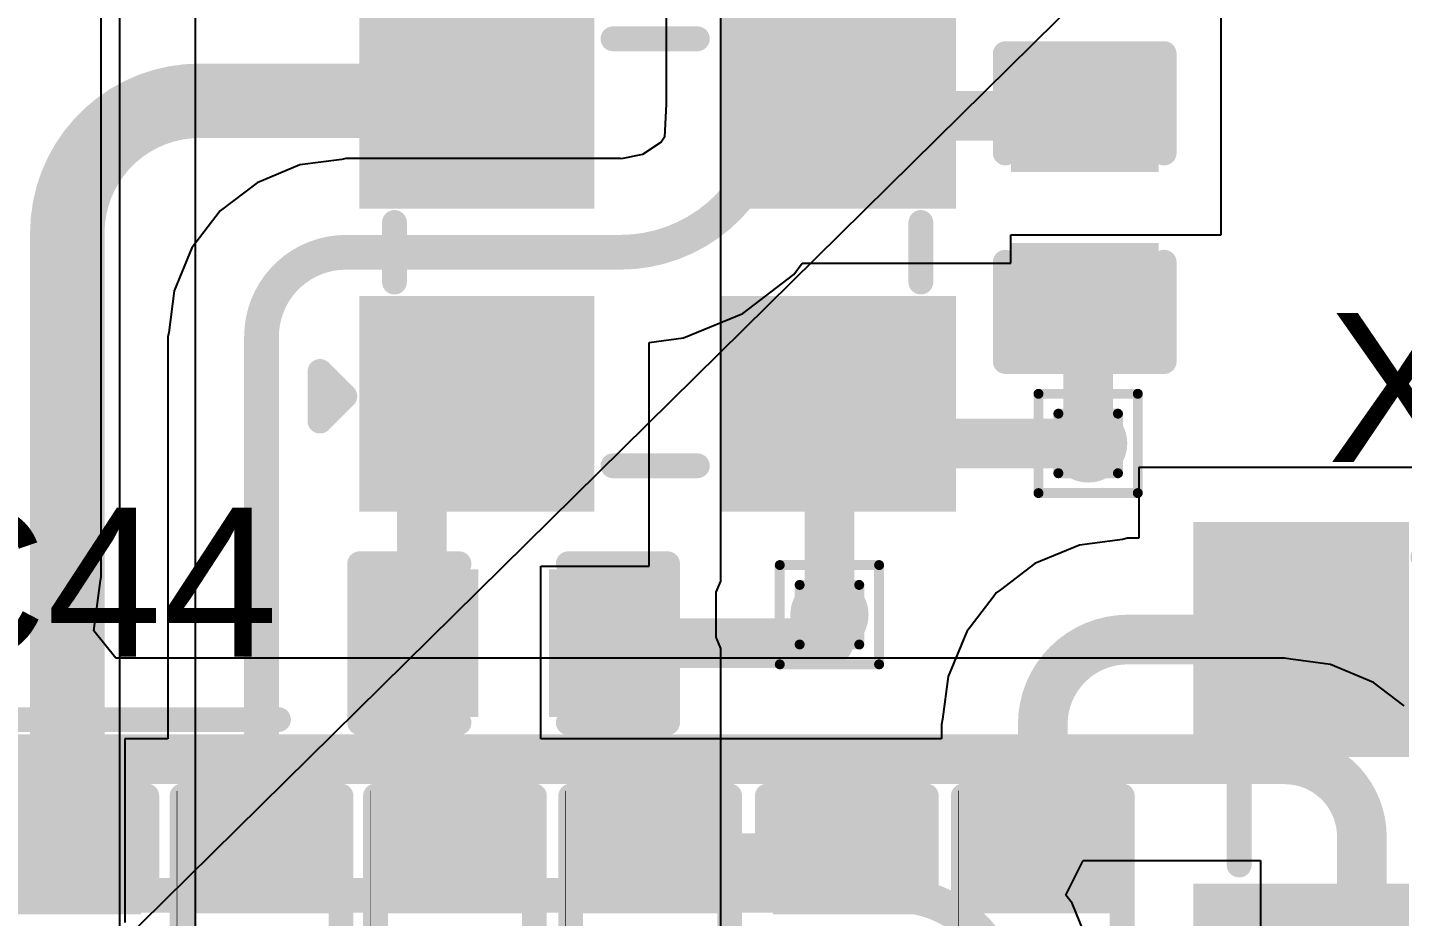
# Model space of a CAD drawing. Header units: inches. Extents: x -18 to 5357, y -8 to 5291.
# Drawn here: x 29.02 to 36.05, y 36.71 to 41.26 of the extents above; entities that cross this region are included whole.
import ezdxf

# ---------------------------------------------------------------- set-up
doc = ezdxf.new("R2010")
doc.units = ezdxf.units.IN
for name, color, linetype in [('Bottom Layer', 5, 'Continuous'), ('Drill Drawing', 1, 'Continuous'), ('Ground', 16, 'Continuous'), ('Power', 76, 'Continuous'), ('Top Layer', 1, 'Continuous'), ('Top Overlay', 2, 'Continuous'), ('Top Paste', 8, 'Continuous'), ('Top Solder', 216, 'Continuous'), ('Via Holes', 16, 'Continuous')]:
    doc.layers.add(name, color=color, linetype=linetype)
doc.styles.add('Arial', font='', dxfattribs={"height": 0.2})
doc.styles.get('Arial').set_extended_font_data('Arial')

# ---------------------------------------------------------------- blocks, each defined once
blk = doc.blocks.new('SMD2520_4P_1')
at = {"layer": 'Top Layer'}
for points in [[(-1.425, 1.225), (-0.425, 1.225), (-0.425, 0.325), (-1.425, 0.325)], [(0.425, 1.225), (1.425, 1.225), (1.425, 0.325), (0.425, 0.325)], [(-1.425, -0.325), (-0.425, -0.325), (-0.425, -1.225), (-1.425, -1.225)], [(0.425, -0.325), (1.425, -0.325), (1.425, -1.225), (0.425, -1.225)]]:
    blk.add_hatch(color=1, dxfattribs=at).paths.add_polyline_path(points)
at = {"layer": 'Top Paste'}
for points in [[(-1.425, 1.225), (-0.425, 1.225), (-0.425, 0.325), (-1.425, 0.325)], [(0.425, 1.225), (1.425, 1.225), (1.425, 0.325), (0.425, 0.325)], [(-1.425, -0.325), (-0.425, -0.325), (-0.425, -1.225), (-1.425, -1.225)], [(0.425, -0.325), (1.425, -0.325), (1.425, -1.225), (0.425, -1.225)]]:
    blk.add_hatch(color=8, dxfattribs=at).paths.add_polyline_path(points)
at = {"layer": 'Top Solder'}
for points in [[(-1.5266, 1.3266), (-0.3234, 1.3266), (-0.3234, 0.2234), (-1.5266, 0.2234)], [(0.3234, 1.3266), (1.5266, 1.3266), (1.5266, 0.2234), (0.3234, 0.2234)], [(-1.5266, -0.2234), (-0.3234, -0.2234), (-0.3234, -1.3266), (-1.5266, -1.3266)], [(0.3234, -0.2234), (1.5266, -0.2234), (1.5266, -1.3266), (0.3234, -1.3266)]]:
    blk.add_hatch(color=216, dxfattribs=at).paths.add_polyline_path(points)
at = {"layer": 'Top Overlay'}
for points in [[(-0.2286, 1.0922, 0.127, 0.127, 0), (0.2032, 1.0922, 0.127, 0.127, 0)], [(-1.3462, -0.1524, 0.127, 0.127, 0), (-1.3462, 0.1524, 0.127, 0.127, 0)], [(1.3462, 0.1524, 0.127, 0.127, 0), (1.3462, -0.1524, 0.127, 0.127, 0)], [(-1.7272, -0.6096, 0.127, 0.127, 0), (-1.6002, -0.7366, 0.127, 0.127, 0)], [(-1.7272, -0.8636, 0.127, 0.127, 0), (-1.7272, -0.6096, 0.127, 0.127, 0)], [(-1.7272, -0.8636, 0.127, 0.127, 0), (-1.6002, -0.7366, 0.127, 0.127, 0)], [(-0.2286, -1.0922, 0.127, 0.127, 0), (0.2032, -1.0922, 0.127, 0.127, 0)]]:
    blk.add_lwpolyline(points, format="xyseb", dxfattribs=at)
for points in [[(-0.2604, 1.0922, 0.0635, 0.0635, 1), (-0.1969, 1.0922, 0.0635, 0.0635, 1)], [(0.1714, 1.0922, 0.0635, 0.0635, 1), (0.2349, 1.0922, 0.0635, 0.0635, 1)], [(-1.378, 0.1524, 0.0635, 0.0635, 1), (-1.3144, 0.1524, 0.0635, 0.0635, 1)], [(1.3144, 0.1524, 0.0635, 0.0635, 1), (1.378, 0.1524, 0.0635, 0.0635, 1)], [(-1.378, -0.1524, 0.0635, 0.0635, 1), (-1.3145, -0.1524, 0.0635, 0.0635, 1)], [(1.3145, -0.1524, 0.0635, 0.0635, 1), (1.378, -0.1524, 0.0635, 0.0635, 1)], [(-1.759, -0.6096, 0.0635, 0.0635, 1), (-1.6955, -0.6096, 0.0635, 0.0635, 1)], [(-1.759, -0.6096, 0.0635, 0.0635, 1), (-1.6955, -0.6096, 0.0635, 0.0635, 1)], [(-1.632, -0.7366, 0.0635, 0.0635, 1), (-1.5684, -0.7366, 0.0635, 0.0635, 1)], [(-1.632, -0.7366, 0.0635, 0.0635, 1), (-1.5684, -0.7366, 0.0635, 0.0635, 1)], [(-1.759, -0.8636, 0.0635, 0.0635, 1), (-1.6955, -0.8636, 0.0635, 0.0635, 1)], [(-1.759, -0.8636, 0.0635, 0.0635, 1), (-1.6955, -0.8636, 0.0635, 0.0635, 1)], [(-0.2604, -1.0922, 0.0635, 0.0635, 1), (-0.1969, -1.0922, 0.0635, 0.0635, 1)], [(0.1714, -1.0922, 0.0635, 0.0635, 1), (0.2349, -1.0922, 0.0635, 0.0635, 1)]]:
    blk.add_lwpolyline(points, format="xyseb", close=True, dxfattribs=at)
blk = doc.blocks.new('SMD2520_4P_2')
at = {"layer": 'Top Layer'}
for points in [[(-1.425, 1.225), (-0.425, 1.225), (-0.425, 0.325), (-1.425, 0.325)], [(0.425, 1.225), (1.425, 1.225), (1.425, 0.325), (0.425, 0.325)], [(-1.425, -0.325), (-0.425, -0.325), (-0.425, -1.225), (-1.425, -1.225)], [(0.425, -0.325), (1.425, -0.325), (1.425, -1.225), (0.425, -1.225)]]:
    blk.add_hatch(color=1, dxfattribs=at).paths.add_polyline_path(points)
at = {"layer": 'Top Paste'}
for points in [[(-1.425, 1.225), (-0.425, 1.225), (-0.425, 0.325), (-1.425, 0.325)], [(0.425, 1.225), (1.425, 1.225), (1.425, 0.325), (0.425, 0.325)], [(-1.425, -0.325), (-0.425, -0.325), (-0.425, -1.225), (-1.425, -1.225)], [(0.425, -0.325), (1.425, -0.325), (1.425, -1.225), (0.425, -1.225)]]:
    blk.add_hatch(color=8, dxfattribs=at).paths.add_polyline_path(points)
at = {"layer": 'Top Solder'}
for points in [[(-1.5266, 1.3266), (-0.3234, 1.3266), (-0.3234, 0.2234), (-1.5266, 0.2234)], [(0.3234, 1.3266), (1.5266, 1.3266), (1.5266, 0.2234), (0.3234, 0.2234)], [(-1.5266, -0.2234), (-0.3234, -0.2234), (-0.3234, -1.3266), (-1.5266, -1.3266)], [(0.3234, -0.2234), (1.5266, -0.2234), (1.5266, -1.3266), (0.3234, -1.3266)]]:
    blk.add_hatch(color=216, dxfattribs=at).paths.add_polyline_path(points)
at = {"layer": 'Top Overlay'}
for points in [[(-0.2286, 1.0922, 0.127, 0.127, 0), (0.2032, 1.0922, 0.127, 0.127, 0)], [(-1.3462, 0.1524, 0.127, 0.127, 0), (-1.3462, -0.1524, 0.127, 0.127, 0)], [(1.3462, 0.1524, 0.127, 0.127, 0), (1.3462, -0.1524, 0.127, 0.127, 0)], [(-1.7272, -0.6096, 0.127, 0.127, 0), (-1.6002, -0.7366, 0.127, 0.127, 0)], [(-1.7272, -0.6096, 0.127, 0.127, 0), (-1.7272, -0.8636, 0.127, 0.127, 0)], [(-1.6002, -0.7366, 0.127, 0.127, 0), (-1.7272, -0.8636, 0.127, 0.127, 0)], [(-0.2286, -1.0922, 0.127, 0.127, 0), (0.2032, -1.0922, 0.127, 0.127, 0)]]:
    blk.add_lwpolyline(points, format="xyseb", dxfattribs=at)
for points in [[(-0.2604, 1.0922, 0.0635, 0.0635, 1), (-0.1968, 1.0922, 0.0635, 0.0635, 1)], [(0.1714, 1.0922, 0.0635, 0.0635, 1), (0.2349, 1.0922, 0.0635, 0.0635, 1)], [(-1.378, 0.1524, 0.0635, 0.0635, 1), (-1.3144, 0.1524, 0.0635, 0.0635, 1)], [(1.3144, 0.1524, 0.0635, 0.0635, 1), (1.378, 0.1524, 0.0635, 0.0635, 1)], [(-1.378, -0.1524, 0.0635, 0.0635, 1), (-1.3144, -0.1524, 0.0635, 0.0635, 1)], [(1.3144, -0.1524, 0.0635, 0.0635, 1), (1.378, -0.1524, 0.0635, 0.0635, 1)], [(-1.759, -0.6096, 0.0635, 0.0635, 1), (-1.6954, -0.6096, 0.0635, 0.0635, 1)], [(-1.759, -0.6096, 0.0635, 0.0635, 1), (-1.6954, -0.6096, 0.0635, 0.0635, 1)], [(-1.632, -0.7366, 0.0635, 0.0635, 1), (-1.5684, -0.7366, 0.0635, 0.0635, 1)], [(-1.632, -0.7366, 0.0635, 0.0635, 1), (-1.5684, -0.7366, 0.0635, 0.0635, 1)], [(-1.759, -0.8636, 0.0635, 0.0635, 1), (-1.6954, -0.8636, 0.0635, 0.0635, 1)], [(-1.759, -0.8636, 0.0635, 0.0635, 1), (-1.6954, -0.8636, 0.0635, 0.0635, 1)], [(-0.2604, -1.0922, 0.0635, 0.0635, 1), (-0.1968, -1.0922, 0.0635, 0.0635, 1)], [(0.1714, -1.0922, 0.0635, 0.0635, 1), (0.2349, -1.0922, 0.0635, 0.0635, 1)]]:
    blk.add_lwpolyline(points, format="xyseb", close=True, dxfattribs=at)
blk = doc.blocks.new('R___0402_3')
at = {"layer": 'Top Layer'}
for points in [[(-0.6985, -0.3175), (-0.6985, 0.3175), (-0.2413, 0.3175), (-0.2413, -0.3175)], [(0.2413, -0.3175), (0.2413, 0.3175), (0.6985, 0.3175), (0.6985, -0.3175)]]:
    blk.add_hatch(color=1, dxfattribs=at).paths.add_polyline_path(points)
at = {"layer": 'Top Paste'}
for points in [[(-0.6985, -0.3175), (-0.6985, 0.3175), (-0.2413, 0.3175), (-0.2413, -0.3175)], [(0.2413, -0.3175), (0.2413, 0.3175), (0.6985, 0.3175), (0.6985, -0.3175)]]:
    blk.add_hatch(color=8, dxfattribs=at).paths.add_polyline_path(points)
at = {"layer": 'Top Solder'}
for points in [[(-0.7535, -0.3725), (-0.7535, 0.3725), (-0.1863, 0.3725), (-0.1863, -0.3725)], [(0.1863, -0.3725), (0.1863, 0.3725), (0.7535, 0.3725), (0.7535, -0.3725)]]:
    blk.add_hatch(color=216, dxfattribs=at).paths.add_polyline_path(points)
at = {"layer": 'Top Overlay'}
for points in [[(-0.7874, -0.4064, 0.127, 0.127, 0), (-0.7874, 0.4064, 0.127, 0.127, 0)], [(0.7874, 0.4064, 0.127, 0.127, 0), (-0.7874, 0.4064, 0.127, 0.127, 0)], [(0.7874, -0.4064, 0.127, 0.127, 0), (0.7874, 0.4064, 0.127, 0.127, 0)], [(0.7874, -0.4064, 0.127, 0.127, 0), (-0.7874, -0.4064, 0.127, 0.127, 0)], [(0.8128, -0.4318, 0.00323, 0.00323, 0), (-0.8128, -0.4318, 0.00323, 0.00323, 0)]]:
    blk.add_lwpolyline(points, format="xyseb", dxfattribs=at)
for points in [[(-0.8191, 0.4064, 0.0635, 0.0635, 1), (-0.7556, 0.4064, 0.0635, 0.0635, 1)], [(-0.8191, 0.4064, 0.0635, 0.0635, 1), (-0.7556, 0.4064, 0.0635, 0.0635, 1)], [(0.7556, 0.4064, 0.0635, 0.0635, 1), (0.8191, 0.4064, 0.0635, 0.0635, 1)], [(0.7556, 0.4064, 0.0635, 0.0635, 1), (0.8191, 0.4064, 0.0635, 0.0635, 1)], [(-0.8191, -0.4064, 0.0635, 0.0635, 1), (-0.7556, -0.4064, 0.0635, 0.0635, 1)], [(-0.8191, -0.4064, 0.0635, 0.0635, 1), (-0.7556, -0.4064, 0.0635, 0.0635, 1)], [(0.7556, -0.4064, 0.0635, 0.0635, 1), (0.8191, -0.4064, 0.0635, 0.0635, 1)], [(0.7556, -0.4064, 0.0635, 0.0635, 1), (0.8191, -0.4064, 0.0635, 0.0635, 1)], [(-0.8136, -0.4318, 0.00161, 0.00161, 1), (-0.812, -0.4318, 0.00161, 0.00161, 1)], [(0.812, -0.4318, 0.00161, 0.00161, 1), (0.8136, -0.4318, 0.00161, 0.00161, 1)]]:
    blk.add_lwpolyline(points, format="xyseb", close=True, dxfattribs=at)
blk = doc.blocks.new('14_VSON__4_3__21')
at = {"layer": 'Top Solder'}
blk.add_line((-0.8678, -2.2778), (-5350.8161, -5279.0699), dxfattribs=at)
blk = doc.blocks.new('R___0402_36')
at = {"layer": 'Top Layer'}
for points in [[(-0.6985, -0.3175), (-0.6985, 0.3175), (-0.2413, 0.3175), (-0.2413, -0.3175)], [(0.2413, -0.3175), (0.2413, 0.3175), (0.6985, 0.3175), (0.6985, -0.3175)]]:
    blk.add_hatch(color=1, dxfattribs=at).paths.add_polyline_path(points)
at = {"layer": 'Top Paste'}
for points in [[(-0.6985, -0.3175), (-0.6985, 0.3175), (-0.2413, 0.3175), (-0.2413, -0.3175)], [(0.2413, -0.3175), (0.2413, 0.3175), (0.6985, 0.3175), (0.6985, -0.3175)]]:
    blk.add_hatch(color=8, dxfattribs=at).paths.add_polyline_path(points)
at = {"layer": 'Top Solder'}
for points in [[(-0.7535, -0.3725), (-0.7535, 0.3725), (-0.1863, 0.3725), (-0.1863, -0.3725)], [(0.1863, -0.3725), (0.1863, 0.3725), (0.7535, 0.3725), (0.7535, -0.3725)]]:
    blk.add_hatch(color=216, dxfattribs=at).paths.add_polyline_path(points)
at = {"layer": 'Top Overlay'}
for points in [[(-0.7874, -0.4064, 0.127, 0.127, 0), (-0.7874, 0.4064, 0.127, 0.127, 0)], [(0.7874, 0.4064, 0.127, 0.127, 0), (-0.7874, 0.4064, 0.127, 0.127, 0)], [(0.7874, -0.4064, 0.127, 0.127, 0), (0.7874, 0.4064, 0.127, 0.127, 0)], [(0.7874, -0.4064, 0.127, 0.127, 0), (-0.7874, -0.4064, 0.127, 0.127, 0)], [(-0.8128, -0.4318, 0.00323, 0.00323, 0), (0.8128, -0.4318, 0.00323, 0.00323, 0)]]:
    blk.add_lwpolyline(points, format="xyseb", dxfattribs=at)
for points in [[(-0.8191, 0.4064, 0.0635, 0.0635, 1), (-0.7556, 0.4064, 0.0635, 0.0635, 1)], [(-0.8191, 0.4064, 0.0635, 0.0635, 1), (-0.7556, 0.4064, 0.0635, 0.0635, 1)], [(0.7556, 0.4064, 0.0635, 0.0635, 1), (0.8191, 0.4064, 0.0635, 0.0635, 1)], [(0.7556, 0.4064, 0.0635, 0.0635, 1), (0.8191, 0.4064, 0.0635, 0.0635, 1)], [(-0.8191, -0.4064, 0.0635, 0.0635, 1), (-0.7556, -0.4064, 0.0635, 0.0635, 1)], [(-0.8191, -0.4064, 0.0635, 0.0635, 1), (-0.7556, -0.4064, 0.0635, 0.0635, 1)], [(0.7556, -0.4064, 0.0635, 0.0635, 1), (0.8191, -0.4064, 0.0635, 0.0635, 1)], [(0.7556, -0.4064, 0.0635, 0.0635, 1), (0.8191, -0.4064, 0.0635, 0.0635, 1)], [(-0.8136, -0.4318, 0.00161, 0.00161, 1), (-0.812, -0.4318, 0.00161, 0.00161, 1)], [(0.812, -0.4318, 0.00161, 0.00161, 1), (0.8136, -0.4318, 0.00161, 0.00161, 1)]]:
    blk.add_lwpolyline(points, format="xyseb", close=True, dxfattribs=at)
blk = doc.blocks.new('R___0402_37')
at = {"layer": 'Top Layer'}
for points in [[(-0.6985, -0.3175), (-0.6985, 0.3175), (-0.2413, 0.3175), (-0.2413, -0.3175)], [(0.2413, -0.3175), (0.2413, 0.3175), (0.6985, 0.3175), (0.6985, -0.3175)]]:
    blk.add_hatch(color=1, dxfattribs=at).paths.add_polyline_path(points)
at = {"layer": 'Top Paste'}
for points in [[(-0.6985, -0.3175), (-0.6985, 0.3175), (-0.2413, 0.3175), (-0.2413, -0.3175)], [(0.2413, -0.3175), (0.2413, 0.3175), (0.6985, 0.3175), (0.6985, -0.3175)]]:
    blk.add_hatch(color=8, dxfattribs=at).paths.add_polyline_path(points)
at = {"layer": 'Top Solder'}
for points in [[(-0.7535, -0.3725), (-0.7535, 0.3725), (-0.1863, 0.3725), (-0.1863, -0.3725)], [(0.1863, -0.3725), (0.1863, 0.3725), (0.7535, 0.3725), (0.7535, -0.3725)]]:
    blk.add_hatch(color=216, dxfattribs=at).paths.add_polyline_path(points)
at = {"layer": 'Top Overlay'}
for points in [[(0.7874, 0.4064, 0.127, 0.127, 0), (-0.7874, 0.4064, 0.127, 0.127, 0)], [(-0.7874, -0.4064, 0.127, 0.127, 0), (-0.7874, 0.4064, 0.127, 0.127, 0)], [(0.7874, -0.4064, 0.127, 0.127, 0), (0.7874, 0.4064, 0.127, 0.127, 0)], [(0.7874, -0.4064, 0.127, 0.127, 0), (-0.7874, -0.4064, 0.127, 0.127, 0)], [(0.8128, -0.4318, 0.00323, 0.00323, 0), (-0.8128, -0.4318, 0.00323, 0.00323, 0)]]:
    blk.add_lwpolyline(points, format="xyseb", dxfattribs=at)
for points in [[(-0.8191, 0.4064, 0.0635, 0.0635, 1), (-0.7556, 0.4064, 0.0635, 0.0635, 1)], [(-0.8191, 0.4064, 0.0635, 0.0635, 1), (-0.7556, 0.4064, 0.0635, 0.0635, 1)], [(0.7556, 0.4064, 0.0635, 0.0635, 1), (0.8191, 0.4064, 0.0635, 0.0635, 1)], [(0.7556, 0.4064, 0.0635, 0.0635, 1), (0.8191, 0.4064, 0.0635, 0.0635, 1)], [(-0.8191, -0.4064, 0.0635, 0.0635, 1), (-0.7556, -0.4064, 0.0635, 0.0635, 1)], [(-0.8191, -0.4064, 0.0635, 0.0635, 1), (-0.7556, -0.4064, 0.0635, 0.0635, 1)], [(0.7556, -0.4064, 0.0635, 0.0635, 1), (0.8191, -0.4064, 0.0635, 0.0635, 1)], [(0.7556, -0.4064, 0.0635, 0.0635, 1), (0.8191, -0.4064, 0.0635, 0.0635, 1)], [(-0.8136, -0.4318, 0.00161, 0.00161, 1), (-0.812, -0.4318, 0.00161, 0.00161, 1)], [(0.812, -0.4318, 0.00161, 0.00161, 1), (0.8136, -0.4318, 0.00161, 0.00161, 1)]]:
    blk.add_lwpolyline(points, format="xyseb", close=True, dxfattribs=at)
blk = doc.blocks.new('R___0402_38')
at = {"layer": 'Top Layer'}
for points in [[(-0.6985, -0.3175), (-0.6985, 0.3175), (-0.2413, 0.3175), (-0.2413, -0.3175)], [(0.2413, -0.3175), (0.2413, 0.3175), (0.6985, 0.3175), (0.6985, -0.3175)]]:
    blk.add_hatch(color=1, dxfattribs=at).paths.add_polyline_path(points)
at = {"layer": 'Top Paste'}
for points in [[(-0.6985, -0.3175), (-0.6985, 0.3175), (-0.2413, 0.3175), (-0.2413, -0.3175)], [(0.2413, -0.3175), (0.2413, 0.3175), (0.6985, 0.3175), (0.6985, -0.3175)]]:
    blk.add_hatch(color=8, dxfattribs=at).paths.add_polyline_path(points)
at = {"layer": 'Top Solder'}
for points in [[(-0.7535, -0.3725), (-0.7535, 0.3725), (-0.1863, 0.3725), (-0.1863, -0.3725)], [(0.1863, -0.3725), (0.1863, 0.3725), (0.7535, 0.3725), (0.7535, -0.3725)]]:
    blk.add_hatch(color=216, dxfattribs=at).paths.add_polyline_path(points)
at = {"layer": 'Top Overlay'}
for points in [[(0.7874, 0.4064, 0.127, 0.127, 0), (-0.7874, 0.4064, 0.127, 0.127, 0)], [(-0.7874, -0.4064, 0.127, 0.127, 0), (-0.7874, 0.4064, 0.127, 0.127, 0)], [(0.7874, -0.4064, 0.127, 0.127, 0), (0.7874, 0.4064, 0.127, 0.127, 0)], [(0.7874, -0.4064, 0.127, 0.127, 0), (-0.7874, -0.4064, 0.127, 0.127, 0)], [(0.8128, -0.4318, 0.00323, 0.00323, 0), (-0.8128, -0.4318, 0.00323, 0.00323, 0)]]:
    blk.add_lwpolyline(points, format="xyseb", dxfattribs=at)
for points in [[(-0.8191, 0.4064, 0.0635, 0.0635, 1), (-0.7556, 0.4064, 0.0635, 0.0635, 1)], [(-0.8191, 0.4064, 0.0635, 0.0635, 1), (-0.7556, 0.4064, 0.0635, 0.0635, 1)], [(0.7556, 0.4064, 0.0635, 0.0635, 1), (0.8191, 0.4064, 0.0635, 0.0635, 1)], [(0.7556, 0.4064, 0.0635, 0.0635, 1), (0.8191, 0.4064, 0.0635, 0.0635, 1)], [(-0.8191, -0.4064, 0.0635, 0.0635, 1), (-0.7556, -0.4064, 0.0635, 0.0635, 1)], [(-0.8191, -0.4064, 0.0635, 0.0635, 1), (-0.7556, -0.4064, 0.0635, 0.0635, 1)], [(0.7556, -0.4064, 0.0635, 0.0635, 1), (0.8191, -0.4064, 0.0635, 0.0635, 1)], [(0.7556, -0.4064, 0.0635, 0.0635, 1), (0.8191, -0.4064, 0.0635, 0.0635, 1)], [(-0.8136, -0.4318, 0.00161, 0.00161, 1), (-0.812, -0.4318, 0.00161, 0.00161, 1)], [(0.812, -0.4318, 0.00161, 0.00161, 1), (0.8136, -0.4318, 0.00161, 0.00161, 1)]]:
    blk.add_lwpolyline(points, format="xyseb", close=True, dxfattribs=at)
blk = doc.blocks.new('C___0402_98')
at = {"layer": 'Top Layer'}
for points in [[(-0.6985, -0.3175), (-0.6985, 0.3175), (-0.2413, 0.3175), (-0.2413, -0.3175)], [(0.2413, -0.3175), (0.2413, 0.3175), (0.6985, 0.3175), (0.6985, -0.3175)]]:
    blk.add_hatch(color=1, dxfattribs=at).paths.add_polyline_path(points)
at = {"layer": 'Top Paste'}
for points in [[(-0.6985, -0.3175), (-0.6985, 0.3175), (-0.2413, 0.3175), (-0.2413, -0.3175)], [(0.2413, -0.3175), (0.2413, 0.3175), (0.6985, 0.3175), (0.6985, -0.3175)]]:
    blk.add_hatch(color=8, dxfattribs=at).paths.add_polyline_path(points)
at = {"layer": 'Top Solder'}
for points in [[(-0.7585, -0.3775), (-0.7585, 0.3775), (-0.1813, 0.3775), (-0.1813, -0.3775)], [(0.1813, -0.3775), (0.1813, 0.3775), (0.7585, 0.3775), (0.7585, -0.3775)]]:
    blk.add_hatch(color=216, dxfattribs=at).paths.add_polyline_path(points)
at = {"layer": 'Top Overlay'}
for points in [[(-0.7874, 0.4064, 0.127, 0.127, 0), (-0.7874, -0.4064, 0.127, 0.127, 0)], [(-0.7874, 0.4064, 0.127, 0.127, 0), (-0.2794, 0.4064, 0.127, 0.127, 0)], [(0.2794, 0.4064, 0.127, 0.127, 0), (0.7874, 0.4064, 0.127, 0.127, 0)], [(0.7874, 0.4064, 0.127, 0.127, 0), (0.7874, -0.4064, 0.127, 0.127, 0)], [(-0.7874, -0.4064, 0.127, 0.127, 0), (-0.2794, -0.4064, 0.127, 0.127, 0)], [(0.2794, -0.4064, 0.127, 0.127, 0), (0.7874, -0.4064, 0.127, 0.127, 0)]]:
    blk.add_lwpolyline(points, format="xyseb", dxfattribs=at)
for points in [[(-0.8191, 0.4064, 0.0635, 0.0635, 1), (-0.7556, 0.4064, 0.0635, 0.0635, 1)], [(-0.8191, 0.4064, 0.0635, 0.0635, 1), (-0.7556, 0.4064, 0.0635, 0.0635, 1)], [(-0.3111, 0.4064, 0.0635, 0.0635, 1), (-0.2477, 0.4064, 0.0635, 0.0635, 1)], [(0.2477, 0.4064, 0.0635, 0.0635, 1), (0.3111, 0.4064, 0.0635, 0.0635, 1)], [(0.7556, 0.4064, 0.0635, 0.0635, 1), (0.8191, 0.4064, 0.0635, 0.0635, 1)], [(0.7556, 0.4064, 0.0635, 0.0635, 1), (0.8191, 0.4064, 0.0635, 0.0635, 1)], [(-0.8191, -0.4064, 0.0635, 0.0635, 1), (-0.7556, -0.4064, 0.0635, 0.0635, 1)], [(-0.8191, -0.4064, 0.0635, 0.0635, 1), (-0.7556, -0.4064, 0.0635, 0.0635, 1)], [(-0.3111, -0.4064, 0.0635, 0.0635, 1), (-0.2476, -0.4064, 0.0635, 0.0635, 1)], [(0.2477, -0.4064, 0.0635, 0.0635, 1), (0.3111, -0.4064, 0.0635, 0.0635, 1)], [(0.7557, -0.4064, 0.0635, 0.0635, 1), (0.8192, -0.4064, 0.0635, 0.0635, 1)], [(0.7557, -0.4064, 0.0635, 0.0635, 1), (0.8192, -0.4064, 0.0635, 0.0635, 1)]]:
    blk.add_lwpolyline(points, format="xyseb", close=True, dxfattribs=at)
blk = doc.blocks.new('C___0402_99')
at = {"layer": 'Top Layer'}
for points in [[(-0.6985, -0.3175), (-0.6985, 0.3175), (-0.2413, 0.3175), (-0.2413, -0.3175)], [(0.2413, -0.3175), (0.2413, 0.3175), (0.6985, 0.3175), (0.6985, -0.3175)]]:
    blk.add_hatch(color=1, dxfattribs=at).paths.add_polyline_path(points)
at = {"layer": 'Top Paste'}
for points in [[(-0.6985, -0.3175), (-0.6985, 0.3175), (-0.2413, 0.3175), (-0.2413, -0.3175)], [(0.2413, -0.3175), (0.2413, 0.3175), (0.6985, 0.3175), (0.6985, -0.3175)]]:
    blk.add_hatch(color=8, dxfattribs=at).paths.add_polyline_path(points)
at = {"layer": 'Top Solder'}
for points in [[(-0.7585, -0.3775), (-0.7585, 0.3775), (-0.1813, 0.3775), (-0.1813, -0.3775)], [(0.1813, -0.3775), (0.1813, 0.3775), (0.7585, 0.3775), (0.7585, -0.3775)]]:
    blk.add_hatch(color=216, dxfattribs=at).paths.add_polyline_path(points)
at = {"layer": 'Top Overlay'}
for points in [[(-0.7874, 0.4064, 0.127, 0.127, 0), (-0.7874, -0.4064, 0.127, 0.127, 0)], [(-0.2794, 0.4064, 0.127, 0.127, 0), (-0.7874, 0.4064, 0.127, 0.127, 0)], [(0.7874, 0.4064, 0.127, 0.127, 0), (0.2794, 0.4064, 0.127, 0.127, 0)], [(0.7874, 0.4064, 0.127, 0.127, 0), (0.7874, -0.4064, 0.127, 0.127, 0)], [(-0.2794, -0.4064, 0.127, 0.127, 0), (-0.7874, -0.4064, 0.127, 0.127, 0)], [(0.7874, -0.4064, 0.127, 0.127, 0), (0.2794, -0.4064, 0.127, 0.127, 0)]]:
    blk.add_lwpolyline(points, format="xyseb", dxfattribs=at)
for points in [[(-0.8191, 0.4064, 0.0635, 0.0635, 1), (-0.7556, 0.4064, 0.0635, 0.0635, 1)], [(-0.8191, 0.4064, 0.0635, 0.0635, 1), (-0.7556, 0.4064, 0.0635, 0.0635, 1)], [(-0.3111, 0.4064, 0.0635, 0.0635, 1), (-0.2477, 0.4064, 0.0635, 0.0635, 1)], [(0.2477, 0.4064, 0.0635, 0.0635, 1), (0.3111, 0.4064, 0.0635, 0.0635, 1)], [(0.7556, 0.4064, 0.0635, 0.0635, 1), (0.8191, 0.4064, 0.0635, 0.0635, 1)], [(0.7556, 0.4064, 0.0635, 0.0635, 1), (0.8191, 0.4064, 0.0635, 0.0635, 1)], [(-0.8191, -0.4064, 0.0635, 0.0635, 1), (-0.7556, -0.4064, 0.0635, 0.0635, 1)], [(-0.8191, -0.4064, 0.0635, 0.0635, 1), (-0.7556, -0.4064, 0.0635, 0.0635, 1)], [(-0.3111, -0.4064, 0.0635, 0.0635, 1), (-0.2477, -0.4064, 0.0635, 0.0635, 1)], [(0.2477, -0.4064, 0.0635, 0.0635, 1), (0.3111, -0.4064, 0.0635, 0.0635, 1)], [(0.7556, -0.4064, 0.0635, 0.0635, 1), (0.8191, -0.4064, 0.0635, 0.0635, 1)], [(0.7556, -0.4064, 0.0635, 0.0635, 1), (0.8191, -0.4064, 0.0635, 0.0635, 1)]]:
    blk.add_lwpolyline(points, format="xyseb", close=True, dxfattribs=at)
blk = doc.blocks.new('C___0402_100')
at = {"layer": 'Top Layer'}
for points in [[(-0.6985, -0.3175), (-0.6985, 0.3175), (-0.2413, 0.3175), (-0.2413, -0.3175)], [(0.2413, -0.3175), (0.2413, 0.3175), (0.6985, 0.3175), (0.6985, -0.3175)]]:
    blk.add_hatch(color=1, dxfattribs=at).paths.add_polyline_path(points)
at = {"layer": 'Top Paste'}
for points in [[(-0.6985, -0.3175), (-0.6985, 0.3175), (-0.2413, 0.3175), (-0.2413, -0.3175)], [(0.2413, -0.3175), (0.2413, 0.3175), (0.6985, 0.3175), (0.6985, -0.3175)]]:
    blk.add_hatch(color=8, dxfattribs=at).paths.add_polyline_path(points)
at = {"layer": 'Top Solder'}
for points in [[(-0.7585, -0.3775), (-0.7585, 0.3775), (-0.1813, 0.3775), (-0.1813, -0.3775)], [(0.1813, -0.3775), (0.1813, 0.3775), (0.7585, 0.3775), (0.7585, -0.3775)]]:
    blk.add_hatch(color=216, dxfattribs=at).paths.add_polyline_path(points)
at = {"layer": 'Top Overlay'}
for points in [[(-0.7874, 0.4064, 0.127, 0.127, 0), (-0.7874, -0.4064, 0.127, 0.127, 0)], [(-0.7874, 0.4064, 0.127, 0.127, 0), (-0.2794, 0.4064, 0.127, 0.127, 0)], [(0.2794, 0.4064, 0.127, 0.127, 0), (0.7874, 0.4064, 0.127, 0.127, 0)], [(0.7874, 0.4064, 0.127, 0.127, 0), (0.7874, -0.4064, 0.127, 0.127, 0)], [(-0.7874, -0.4064, 0.127, 0.127, 0), (-0.2794, -0.4064, 0.127, 0.127, 0)], [(0.2794, -0.4064, 0.127, 0.127, 0), (0.7874, -0.4064, 0.127, 0.127, 0)]]:
    blk.add_lwpolyline(points, format="xyseb", dxfattribs=at)
for points in [[(-0.8191, 0.4064, 0.0635, 0.0635, 1), (-0.7556, 0.4064, 0.0635, 0.0635, 1)], [(-0.8191, 0.4064, 0.0635, 0.0635, 1), (-0.7556, 0.4064, 0.0635, 0.0635, 1)], [(-0.3111, 0.4064, 0.0635, 0.0635, 1), (-0.2477, 0.4064, 0.0635, 0.0635, 1)], [(0.2477, 0.4064, 0.0635, 0.0635, 1), (0.3111, 0.4064, 0.0635, 0.0635, 1)], [(0.7556, 0.4064, 0.0635, 0.0635, 1), (0.8191, 0.4064, 0.0635, 0.0635, 1)], [(0.7556, 0.4064, 0.0635, 0.0635, 1), (0.8191, 0.4064, 0.0635, 0.0635, 1)], [(-0.8191, -0.4064, 0.0635, 0.0635, 1), (-0.7556, -0.4064, 0.0635, 0.0635, 1)], [(-0.8191, -0.4064, 0.0635, 0.0635, 1), (-0.7556, -0.4064, 0.0635, 0.0635, 1)], [(-0.3111, -0.4064, 0.0635, 0.0635, 1), (-0.2477, -0.4064, 0.0635, 0.0635, 1)], [(0.2477, -0.4064, 0.0635, 0.0635, 1), (0.3111, -0.4064, 0.0635, 0.0635, 1)], [(0.7556, -0.4064, 0.0635, 0.0635, 1), (0.8191, -0.4064, 0.0635, 0.0635, 1)], [(0.7556, -0.4064, 0.0635, 0.0635, 1), (0.8191, -0.4064, 0.0635, 0.0635, 1)]]:
    blk.add_lwpolyline(points, format="xyseb", close=True, dxfattribs=at)
blk = doc.blocks.new('C___0402_113')
at = {"layer": 'Top Layer'}
for points in [[(-0.6985, -0.3175), (-0.6985, 0.3175), (-0.2413, 0.3175), (-0.2413, -0.3175)], [(0.2413, -0.3175), (0.2413, 0.3175), (0.6985, 0.3175), (0.6985, -0.3175)]]:
    blk.add_hatch(color=1, dxfattribs=at).paths.add_polyline_path(points)
at = {"layer": 'Top Paste'}
for points in [[(-0.6985, -0.3175), (-0.6985, 0.3175), (-0.2413, 0.3175), (-0.2413, -0.3175)], [(0.2413, -0.3175), (0.2413, 0.3175), (0.6985, 0.3175), (0.6985, -0.3175)]]:
    blk.add_hatch(color=8, dxfattribs=at).paths.add_polyline_path(points)
at = {"layer": 'Top Solder'}
for points in [[(-0.7585, -0.3775), (-0.7585, 0.3775), (-0.1813, 0.3775), (-0.1813, -0.3775)], [(0.1813, -0.3775), (0.1813, 0.3775), (0.7585, 0.3775), (0.7585, -0.3775)]]:
    blk.add_hatch(color=216, dxfattribs=at).paths.add_polyline_path(points)
at = {"layer": 'Top Overlay'}
for points in [[(-0.2794, 0.4064, 0.127, 0.127, 0), (-0.7874, 0.4064, 0.127, 0.127, 0)], [(-0.7874, -0.4064, 0.127, 0.127, 0), (-0.7874, 0.4064, 0.127, 0.127, 0)], [(0.7874, 0.4064, 0.127, 0.127, 0), (0.2794, 0.4064, 0.127, 0.127, 0)], [(0.7874, -0.4064, 0.127, 0.127, 0), (0.7874, 0.4064, 0.127, 0.127, 0)], [(-0.2794, -0.4064, 0.127, 0.127, 0), (-0.7874, -0.4064, 0.127, 0.127, 0)], [(0.7874, -0.4064, 0.127, 0.127, 0), (0.2794, -0.4064, 0.127, 0.127, 0)]]:
    blk.add_lwpolyline(points, format="xyseb", dxfattribs=at)
for points in [[(-0.8191, 0.4064, 0.0635, 0.0635, 1), (-0.7556, 0.4064, 0.0635, 0.0635, 1)], [(-0.8191, 0.4064, 0.0635, 0.0635, 1), (-0.7556, 0.4064, 0.0635, 0.0635, 1)], [(-0.3111, 0.4064, 0.0635, 0.0635, 1), (-0.2477, 0.4064, 0.0635, 0.0635, 1)], [(0.2477, 0.4064, 0.0635, 0.0635, 1), (0.3111, 0.4064, 0.0635, 0.0635, 1)], [(0.7556, 0.4064, 0.0635, 0.0635, 1), (0.8191, 0.4064, 0.0635, 0.0635, 1)], [(0.7556, 0.4064, 0.0635, 0.0635, 1), (0.8191, 0.4064, 0.0635, 0.0635, 1)], [(-0.8191, -0.4064, 0.0635, 0.0635, 1), (-0.7556, -0.4064, 0.0635, 0.0635, 1)], [(-0.8191, -0.4064, 0.0635, 0.0635, 1), (-0.7556, -0.4064, 0.0635, 0.0635, 1)], [(-0.3111, -0.4064, 0.0635, 0.0635, 1), (-0.2477, -0.4064, 0.0635, 0.0635, 1)], [(0.2477, -0.4064, 0.0635, 0.0635, 1), (0.3111, -0.4064, 0.0635, 0.0635, 1)], [(0.7556, -0.4064, 0.0635, 0.0635, 1), (0.8191, -0.4064, 0.0635, 0.0635, 1)], [(0.7556, -0.4064, 0.0635, 0.0635, 1), (0.8191, -0.4064, 0.0635, 0.0635, 1)]]:
    blk.add_lwpolyline(points, format="xyseb", close=True, dxfattribs=at)

msp = doc.modelspace()

# ---------------------------------------------------------------- hatches: boundary and pattern name
at = {"layer": 'Bottom Layer'}
h = msp.add_hatch(color=5, dxfattribs=at)
edge = h.paths.add_edge_path()
edge.add_arc((34.4437, 39.1317), 0.2, 0, 360)
h = msp.add_hatch(color=5, dxfattribs=at)
edge = h.paths.add_edge_path()
edge.add_arc((33.1204, 38.2555), 0.2, 0, 360)
at = {"layer": 'Ground'}
h = msp.add_hatch(color=16, dxfattribs=at)
edge = h.paths.add_edge_path()
edge.add_arc((34.4437, 39.1317), 0.2, 0, 360)
h = msp.add_hatch(color=16, dxfattribs=at)
edge = h.paths.add_edge_path()
edge.add_arc((33.1204, 38.2555), 0.2, 0, 360)
at = {"layer": 'Power'}
h = msp.add_hatch(color=76, dxfattribs=at)
edge = h.paths.add_edge_path()
edge.add_arc((34.4437, 39.1317), 0.2, 0, 360)
h = msp.add_hatch(color=76, dxfattribs=at)
edge = h.paths.add_edge_path()
edge.add_arc((33.1204, 38.2555), 0.2, 0, 360)
at = {"layer": 'Top Layer'}
h = msp.add_hatch(color=1, dxfattribs=at)
edge = h.paths.add_edge_path()
edge.add_arc((34.4437, 39.1317), 0.2, 0, 360)
h = msp.add_hatch(color=1, dxfattribs=at)
edge = h.paths.add_edge_path()
edge.add_arc((33.1204, 38.2555), 0.2, 0, 360)
at = {"layer": 'Via Holes'}
h = msp.add_hatch(color=7, dxfattribs=at)
edge = h.paths.add_edge_path()
edge.add_arc((34.4437, 39.1317), 0.1, 0, 360)
h = msp.add_hatch(color=7, dxfattribs=at)
edge = h.paths.add_edge_path()
edge.add_arc((33.1204, 38.2555), 0.1, 0, 360)

# ---------------------------------------------------------------- linework, layer by layer
at = {"layer": 'Bottom Layer'}
for p, q in [((29.3955, 38.4497), (29.3955, 52.8094)), ((29.3629, 38.2116), (29.3918, 38.431)), ((29.3918, 38.431), (29.3955, 38.4497)), ((29.3585, 38.1737), (29.3629, 38.2116)), ((29.4698, 38.0338), (29.3585, 38.1737)), ((35.4477, 38.0338), (29.4698, 38.0338)), ((35.4796, 38.0274), (35.4477, 38.0338)), ((35.6837, 38.0005), (35.4796, 38.0274)), ((35.9036, 37.9094), (35.6837, 38.0005)), ((36.0594, 37.7899), (35.9036, 37.9094)), ((34.3303, 36.82), (34.418, 36.9978)), ((34.418, 36.9978), (35.3258, 36.9978)), ((35.3258, 36.9978), (35.3258, 35.7077)), ((34.3612, 36.7797), (34.3303, 36.82)), ((34.465, 36.5291), (34.3612, 36.7797))]:
    msp.add_line(p, q, dxfattribs=at)
for points in [[(28.2194, 37.5158, 0.254, 0.254, 0), (35.4477, 37.5158, 0.254, 0.254, 0)], [(35.4477, 37.5158, 0.254, 0.254, -0.414214), (35.8437, 37.1197, 0.254, 0.254, 0)], [(35.8437, 35.44, 0.254, 0.254, 0), (35.8437, 37.1197, 0.254, 0.254, 0)], [(23.9145, 36.8204, 0.1778, 0.1778, 0), (33.4615, 36.8204, 0.1778, 0.1778, 0)], [(33.4615, 36.8204, 0.1778, 0.1778, -0.414214), (34.0217, 36.2602, 0.1778, 0.1778, 0)]]:
    msp.add_lwpolyline(points, format="xyseb", dxfattribs=at)
for points in [[(35.3842, 37.5158, 0.127, 0.127, 1), (35.5112, 37.5158, 0.127, 0.127, 1)], [(35.3842, 37.5158, 0.127, 0.127, 1), (35.5112, 37.5158, 0.127, 0.127, 1)], [(35.7802, 37.1197, 0.127, 0.127, 1), (35.9072, 37.1197, 0.127, 0.127, 1)], [(35.7802, 37.1197, 0.127, 0.127, 1), (35.9072, 37.1197, 0.127, 0.127, 1)], [(33.417, 36.8204, 0.0889, 0.0889, 1), (33.5059, 36.8204, 0.0889, 0.0889, 1)], [(33.417, 36.8204, 0.0889, 0.0889, 1), (33.5059, 36.8204, 0.0889, 0.0889, 1)]]:
    msp.add_lwpolyline(points, format="xyseb", close=True, dxfattribs=at)
at = {"layer": 'Drill Drawing'}
for points in [[(34.1897, 39.3857, 0.0508, 0.0508, 0), (34.6977, 39.3857, 0.0508, 0.0508, 0)], [(34.1897, 38.8777, 0.0508, 0.0508, 0), (34.1897, 39.3857, 0.0508, 0.0508, 0)], [(34.6977, 38.8777, 0.0508, 0.0508, 0), (34.6977, 39.3857, 0.0508, 0.0508, 0)], [(34.2913, 39.2841, 0.0508, 0.0508, 0), (34.5961, 39.2841, 0.0508, 0.0508, 0)], [(34.2913, 38.9793, 0.0508, 0.0508, 0), (34.2913, 39.2841, 0.0508, 0.0508, 0)], [(34.5961, 38.9793, 0.0508, 0.0508, 0), (34.5961, 39.2841, 0.0508, 0.0508, 0)], [(34.2913, 38.9793, 0.0508, 0.0508, 0), (34.5961, 38.9793, 0.0508, 0.0508, 0)], [(34.1897, 38.8777, 0.0508, 0.0508, 0), (34.6977, 38.8777, 0.0508, 0.0508, 0)], [(32.8664, 38.5095, 0.0508, 0.0508, 0), (33.3744, 38.5095, 0.0508, 0.0508, 0)], [(32.8664, 38.0015, 0.0508, 0.0508, 0), (32.8664, 38.5095, 0.0508, 0.0508, 0)], [(33.3744, 38.0015, 0.0508, 0.0508, 0), (33.3744, 38.5095, 0.0508, 0.0508, 0)], [(32.968, 38.4079, 0.0508, 0.0508, 0), (33.2728, 38.4079, 0.0508, 0.0508, 0)], [(32.968, 38.1031, 0.0508, 0.0508, 0), (32.968, 38.4079, 0.0508, 0.0508, 0)], [(33.2728, 38.1031, 0.0508, 0.0508, 0), (33.2728, 38.4079, 0.0508, 0.0508, 0)], [(32.968, 38.1031, 0.0508, 0.0508, 0), (33.2728, 38.1031, 0.0508, 0.0508, 0)], [(32.8664, 38.0015, 0.0508, 0.0508, 0), (33.3744, 38.0015, 0.0508, 0.0508, 0)]]:
    msp.add_lwpolyline(points, format="xyseb", dxfattribs=at)
for points in [[(34.177, 39.3857, 0.0254, 0.0254, 1), (34.2024, 39.3857, 0.0254, 0.0254, 1)], [(34.177, 39.3857, 0.0254, 0.0254, 1), (34.2024, 39.3857, 0.0254, 0.0254, 1)], [(34.685, 39.3857, 0.0254, 0.0254, 1), (34.7104, 39.3857, 0.0254, 0.0254, 1)], [(34.685, 39.3857, 0.0254, 0.0254, 1), (34.7104, 39.3857, 0.0254, 0.0254, 1)], [(34.2786, 39.2841, 0.0254, 0.0254, 1), (34.304, 39.2841, 0.0254, 0.0254, 1)], [(34.2786, 39.2841, 0.0254, 0.0254, 1), (34.304, 39.2841, 0.0254, 0.0254, 1)], [(34.5834, 39.2841, 0.0254, 0.0254, 1), (34.6088, 39.2841, 0.0254, 0.0254, 1)], [(34.5834, 39.2841, 0.0254, 0.0254, 1), (34.6088, 39.2841, 0.0254, 0.0254, 1)], [(34.2786, 38.9793, 0.0254, 0.0254, 1), (34.304, 38.9793, 0.0254, 0.0254, 1)], [(34.2786, 38.9793, 0.0254, 0.0254, 1), (34.304, 38.9793, 0.0254, 0.0254, 1)], [(34.5834, 38.9793, 0.0254, 0.0254, 1), (34.6088, 38.9793, 0.0254, 0.0254, 1)], [(34.5834, 38.9793, 0.0254, 0.0254, 1), (34.6088, 38.9793, 0.0254, 0.0254, 1)], [(34.177, 38.8777, 0.0254, 0.0254, 1), (34.2024, 38.8777, 0.0254, 0.0254, 1)], [(34.177, 38.8777, 0.0254, 0.0254, 1), (34.2024, 38.8777, 0.0254, 0.0254, 1)], [(34.685, 38.8777, 0.0254, 0.0254, 1), (34.7104, 38.8777, 0.0254, 0.0254, 1)], [(34.685, 38.8777, 0.0254, 0.0254, 1), (34.7104, 38.8777, 0.0254, 0.0254, 1)], [(32.8537, 38.5095, 0.0254, 0.0254, 1), (32.8791, 38.5095, 0.0254, 0.0254, 1)], [(32.8537, 38.5095, 0.0254, 0.0254, 1), (32.8791, 38.5095, 0.0254, 0.0254, 1)], [(33.3617, 38.5095, 0.0254, 0.0254, 1), (33.3871, 38.5095, 0.0254, 0.0254, 1)], [(33.3617, 38.5095, 0.0254, 0.0254, 1), (33.3871, 38.5095, 0.0254, 0.0254, 1)], [(32.9553, 38.4079, 0.0254, 0.0254, 1), (32.9807, 38.4079, 0.0254, 0.0254, 1)], [(32.9553, 38.4079, 0.0254, 0.0254, 1), (32.9807, 38.4079, 0.0254, 0.0254, 1)], [(33.2601, 38.4079, 0.0254, 0.0254, 1), (33.2855, 38.4079, 0.0254, 0.0254, 1)], [(33.2601, 38.4079, 0.0254, 0.0254, 1), (33.2855, 38.4079, 0.0254, 0.0254, 1)], [(32.9553, 38.1031, 0.0254, 0.0254, 1), (32.9807, 38.1031, 0.0254, 0.0254, 1)], [(32.9553, 38.1031, 0.0254, 0.0254, 1), (32.9807, 38.1031, 0.0254, 0.0254, 1)], [(33.2601, 38.1031, 0.0254, 0.0254, 1), (33.2855, 38.1031, 0.0254, 0.0254, 1)], [(33.2601, 38.1031, 0.0254, 0.0254, 1), (33.2855, 38.1031, 0.0254, 0.0254, 1)], [(32.8537, 38.0015, 0.0254, 0.0254, 1), (32.8791, 38.0015, 0.0254, 0.0254, 1)], [(32.8537, 38.0015, 0.0254, 0.0254, 1), (32.8791, 38.0015, 0.0254, 0.0254, 1)], [(33.3617, 38.0015, 0.0254, 0.0254, 1), (33.3871, 38.0015, 0.0254, 0.0254, 1)], [(33.3617, 38.0015, 0.0254, 0.0254, 1), (33.3871, 38.0015, 0.0254, 0.0254, 1)]]:
    msp.add_lwpolyline(points, format="xyseb", close=True, dxfattribs=at)
at = {"layer": 'Power'}
for p, q in [((29.4894, 51.2382), (29.4894, 35.9924)), ((29.8779, 35.9924), (29.8779, 51.2382)), ((32.5628, 46.1779), (32.5628, 38.4275)), ((32.5628, 38.4275), (32.5394, 38.3711)), ((32.5394, 38.3711), (32.5394, 38.1399)), ((32.5394, 38.1399), (32.5628, 38.0835)), ((32.5628, 38.0835), (32.5628, 35.4477))]:
    msp.add_line(p, q, dxfattribs=at)
at = {"layer": 'Top Layer'}
for p, q in [((32.2857, 41.7157), (32.2857, 40.8676)), ((35.1246, 40.1986), (35.1246, 41.4178)), ((32.2857, 40.8676), (32.277, 40.6986)), ((32.2605, 40.6739), (32.1637, 40.6093)), ((32.277, 40.6986), (32.2605, 40.6739)), ((30.6261, 40.5846), (30.4119, 40.5564)), ((30.6473, 40.5888), (30.6261, 40.5846)), ((32.0497, 40.5888), (30.6473, 40.5888)), ((32.0553, 40.5877), (32.0497, 40.5888)), ((32.1637, 40.6093), (32.0553, 40.5877)), ((30.4119, 40.5564), (30.1925, 40.4655)), ((30.1925, 40.4655), (30.0042, 40.321)), ((30.0042, 40.321), (29.8596, 40.1326)), ((34.0477, 40.0537), (34.0477, 40.1986)), ((34.0477, 40.1986), (35.1246, 40.1986)), ((29.8596, 40.1326), (29.7688, 39.9133)), ((32.9375, 39.9968), (32.9812, 40.0537)), ((32.9812, 40.0537), (34.0477, 40.0537)), ((32.6775, 39.7973), (32.9375, 39.9968)), ((29.7688, 39.9133), (29.7406, 39.6991)), ((32.3746, 39.6718), (32.6775, 39.7973)), ((29.7406, 39.6991), (29.7364, 39.6779)), ((29.7364, 39.6779), (29.7364, 37.6203)), ((32.1977, 39.6485), (32.3746, 39.6718)), ((32.1977, 38.5037), (32.1977, 39.6485)), ((36.3644, 39.0095), (34.7024, 39.0095)), ((34.7024, 39.0095), (34.7024, 38.6464)), ((34.3998, 38.6122), (34.1706, 38.5173)), ((34.6188, 38.6411), (34.3998, 38.6122)), ((34.6458, 38.6464), (34.6188, 38.6411)), ((34.7024, 38.6464), (34.6458, 38.6464)), ((31.6448, 37.6205), (31.6448, 38.5037)), ((31.6448, 38.5037), (32.1977, 38.5037)), ((34.1706, 38.5173), (33.9953, 38.3828)), ((33.9571, 38.3446), (33.8227, 38.1694)), ((33.9724, 38.3675), (33.9571, 38.3446)), ((33.9953, 38.3828), (33.9724, 38.3675)), ((33.8227, 38.1694), (33.7277, 37.9401)), ((33.7277, 37.9401), (33.6989, 37.7211)), ((33.6989, 37.7211), (33.6935, 37.6941)), ((33.6935, 37.6941), (33.6935, 37.6205)), ((29.7364, 37.6203), (29.517, 37.6203)), ((29.517, 37.6203), (29.517, 36.6807)), ((32.9021, 37.6205), (31.6448, 37.6205)), ((33.6935, 37.6205), (32.9021, 37.6205)), ((32.9021, 37.6205), (32.9021, 37.6205))]:
    msp.add_line(p, q, dxfattribs=at)
for points in [[(31.3167, 40.8847, 0.381, 0.381, 0), (31.3167, 42.2385, 0.381, 0.381, 0)], [(29.2222, 40.2089, 0.381, 0.381, -0.414214), (29.898, 40.8847, 0.381, 0.381, 0)], [(29.898, 40.8847, 0.381, 0.381, 0), (31.3167, 40.8847, 0.381, 0.381, 0)], [(33.3514, 40.8082, 0.254, 0.254, -0.198912), (33.1667, 40.8847, 0.254, 0.254, 0)], [(32.7556, 40.5236, 0.1778, 0.1778, 0), (33.1667, 40.8847, 0.1778, 0.1778, 0)], [(33.3514, 40.8082, 0.254, 0.254, 0), (34.4261, 40.8082, 0.254, 0.254, 0)], [(32.6493, 40.3938, 0.1778, 0.1778, 0), (32.7556, 40.5236, 0.1778, 0.1778, 0)], [(32.6493, 40.3938, 0.1778, 0.1778, -0.224884), (32.0497, 40.1097, 0.1778, 0.1778, 0)], [(29.2222, 37.0109, 0.381, 0.381, 0), (29.2222, 40.2089, 0.381, 0.381, 0)], [(30.2155, 39.6779, 0.1778, 0.1778, -0.414214), (30.6473, 40.1097, 0.1778, 0.1778, 0)], [(30.6473, 40.1097, 0.1778, 0.1778, 0), (32.0497, 40.1097, 0.1778, 0.1778, 0)], [(34.4261, 39.8684, 0.254, 0.254, 0), (34.4437, 39.8684, 0.254, 0.254, 0)], [(34.4437, 39.1317, 0.254, 0.254, 0), (34.4437, 39.8684, 0.254, 0.254, 0)], [(30.2155, 37.0107, 0.1778, 0.1778, 0), (30.2155, 39.6779, 0.1778, 0.1778, 0)], [(31.0352, 38.1098, 0.254, 0.254, 0), (31.0352, 39.3347, 0.254, 0.254, 0)], [(33.1204, 39.2884, 0.254, 0.254, -0.41421), (33.1667, 39.3347, 0.254, 0.254, 0)], [(33.3697, 39.1317, 0.254, 0.254, -0.414214), (33.1667, 39.3347, 0.254, 0.254, 0)], [(33.1204, 38.2555, 0.254, 0.254, 0), (33.1204, 39.2884, 0.254, 0.254, 0)], [(33.3697, 39.1317, 0.254, 0.254, 0), (34.4437, 39.1317, 0.254, 0.254, 0)], [(33.1204, 38.1285, 0.254, 0.254, 0), (33.1204, 38.2555, 0.254, 0.254, 0)], [(31.0352, 37.0535, 0.254, 0.254, 0), (31.0352, 38.1098, 0.254, 0.254, 0)], [(31.975, 38.1098, 0.254, 0.254, 0), (33.1017, 38.1098, 0.254, 0.254, 0)], [(33.1204, 38.1285, 0.254, 0.254, -0.414214), (33.1017, 38.1098, 0.254, 0.254, 0)], [(34.3387, 38.0013, 0.254, 0.254, -0.198912), (34.6458, 38.1285, 0.254, 0.254, 0)], [(34.6458, 38.1285, 0.254, 0.254, 0), (35.5334, 38.1285, 0.254, 0.254, 0)], [(34.2114, 37.6941, 0.254, 0.254, -0.198912), (34.3387, 38.0013, 0.254, 0.254, 0)], [(34.2114, 37.0109, 0.254, 0.254, 0), (34.2114, 37.6941, 0.254, 0.254, 0)], [(31.0778, 37.0109, 0.254, 0.254, -0.414214), (31.0352, 37.0535, 0.254, 0.254, 0)], [(32.0258, 37.0109, 0.254, 0.254, 0), (33.1204, 37.0109, 0.254, 0.254, 0)], [(33.1204, 37.0109, 0.254, 0.254, 0), (33.1204, 37.0109, 0.254, 0.254, 0)]]:
    msp.add_lwpolyline(points, format="xyseb", dxfattribs=at)
for points in [[(29.8027, 40.8847, 0.1905, 0.1905, 1), (29.9932, 40.8847, 0.1905, 0.1905, 1)], [(29.8027, 40.8847, 0.1905, 0.1905, 1), (29.9932, 40.8847, 0.1905, 0.1905, 1)], [(31.2215, 40.8847, 0.1905, 0.1905, 1), (31.412, 40.8847, 0.1905, 0.1905, 1)], [(31.2215, 40.8847, 0.1905, 0.1905, 1), (31.412, 40.8847, 0.1905, 0.1905, 1)], [(33.1032, 40.8847, 0.127, 0.127, 1), (33.2302, 40.8847, 0.127, 0.127, 1)], [(33.1223, 40.8847, 0.0889, 0.0889, 1), (33.2112, 40.8847, 0.0889, 0.0889, 1)], [(33.2879, 40.8082, 0.127, 0.127, 1), (33.4149, 40.8082, 0.127, 0.127, 1)], [(33.2879, 40.8082, 0.127, 0.127, 1), (33.4149, 40.8082, 0.127, 0.127, 1)], [(34.3626, 40.8082, 0.127, 0.127, 1), (34.4896, 40.8082, 0.127, 0.127, 1)], [(32.7112, 40.5236, 0.0889, 0.0889, 1), (32.8001, 40.5236, 0.0889, 0.0889, 1)], [(32.7112, 40.5236, 0.0889, 0.0889, 1), (32.8001, 40.5236, 0.0889, 0.0889, 1)], [(32.6049, 40.3938, 0.0889, 0.0889, 1), (32.6938, 40.3938, 0.0889, 0.0889, 1)], [(32.6049, 40.3938, 0.0889, 0.0889, 1), (32.6938, 40.3938, 0.0889, 0.0889, 1)], [(29.127, 40.2089, 0.1905, 0.1905, 1), (29.3175, 40.2089, 0.1905, 0.1905, 1)], [(29.127, 40.2089, 0.1905, 0.1905, 1), (29.3175, 40.2089, 0.1905, 0.1905, 1)], [(30.6028, 40.1097, 0.0889, 0.0889, 1), (30.6917, 40.1097, 0.0889, 0.0889, 1)], [(30.6028, 40.1097, 0.0889, 0.0889, 1), (30.6917, 40.1097, 0.0889, 0.0889, 1)], [(32.0052, 40.1097, 0.0889, 0.0889, 1), (32.0941, 40.1097, 0.0889, 0.0889, 1)], [(32.0052, 40.1097, 0.0889, 0.0889, 1), (32.0941, 40.1097, 0.0889, 0.0889, 1)], [(34.3626, 39.8684, 0.127, 0.127, 1), (34.4896, 39.8684, 0.127, 0.127, 1)], [(34.3802, 39.8684, 0.127, 0.127, 1), (34.5072, 39.8684, 0.127, 0.127, 1)], [(34.3802, 39.8684, 0.127, 0.127, 1), (34.5072, 39.8684, 0.127, 0.127, 1)], [(30.171, 39.6779, 0.0889, 0.0889, 1), (30.2599, 39.6779, 0.0889, 0.0889, 1)], [(30.171, 39.6779, 0.0889, 0.0889, 1), (30.2599, 39.6779, 0.0889, 0.0889, 1)], [(30.9717, 39.3347, 0.127, 0.127, 1), (31.0987, 39.3347, 0.127, 0.127, 1)], [(33.1032, 39.3347, 0.127, 0.127, 1), (33.2302, 39.3347, 0.127, 0.127, 1)], [(33.1032, 39.3347, 0.127, 0.127, 1), (33.2302, 39.3347, 0.127, 0.127, 1)], [(33.0569, 39.2884, 0.127, 0.127, 1), (33.1839, 39.2884, 0.127, 0.127, 1)], [(33.0569, 39.2884, 0.127, 0.127, 1), (33.1839, 39.2884, 0.127, 0.127, 1)], [(33.3062, 39.1317, 0.127, 0.127, 1), (33.4332, 39.1317, 0.127, 0.127, 1)], [(33.3062, 39.1317, 0.127, 0.127, 1), (33.4332, 39.1317, 0.127, 0.127, 1)], [(34.3802, 39.1317, 0.127, 0.127, 1), (34.5072, 39.1317, 0.127, 0.127, 1)], [(34.3802, 39.1317, 0.127, 0.127, 1), (34.5072, 39.1317, 0.127, 0.127, 1)], [(33.0569, 38.2555, 0.127, 0.127, 1), (33.1839, 38.2555, 0.127, 0.127, 1)], [(33.0569, 38.2555, 0.127, 0.127, 1), (33.1839, 38.2555, 0.127, 0.127, 1)], [(30.9717, 38.1098, 0.127, 0.127, 1), (31.0987, 38.1098, 0.127, 0.127, 1)], [(30.9717, 38.1098, 0.127, 0.127, 1), (31.0987, 38.1098, 0.127, 0.127, 1)], [(31.9115, 38.1098, 0.127, 0.127, 1), (32.0385, 38.1098, 0.127, 0.127, 1)], [(33.0382, 38.1098, 0.127, 0.127, 1), (33.1652, 38.1098, 0.127, 0.127, 1)], [(33.0382, 38.1098, 0.127, 0.127, 1), (33.1652, 38.1098, 0.127, 0.127, 1)], [(33.0569, 38.1285, 0.127, 0.127, 1), (33.1839, 38.1285, 0.127, 0.127, 1)], [(33.0569, 38.1285, 0.127, 0.127, 1), (33.1839, 38.1285, 0.127, 0.127, 1)], [(34.5823, 38.1285, 0.127, 0.127, 1), (34.7093, 38.1285, 0.127, 0.127, 1)], [(34.5823, 38.1285, 0.127, 0.127, 1), (34.7093, 38.1285, 0.127, 0.127, 1)], [(35.4699, 38.1285, 0.127, 0.127, 1), (35.5969, 38.1285, 0.127, 0.127, 1)], [(34.2752, 38.0013, 0.127, 0.127, 1), (34.4022, 38.0013, 0.127, 0.127, 1)], [(34.2752, 38.0013, 0.127, 0.127, 1), (34.4022, 38.0013, 0.127, 0.127, 1)], [(34.1479, 37.6941, 0.127, 0.127, 1), (34.2749, 37.6941, 0.127, 0.127, 1)], [(34.1479, 37.6941, 0.127, 0.127, 1), (34.2749, 37.6941, 0.127, 0.127, 1)], [(29.127, 37.0109, 0.1905, 0.1905, 1), (29.3175, 37.0109, 0.1905, 0.1905, 1)], [(30.9717, 37.0535, 0.127, 0.127, 1), (31.0987, 37.0535, 0.127, 0.127, 1)], [(30.9717, 37.0535, 0.127, 0.127, 1), (31.0987, 37.0535, 0.127, 0.127, 1)], [(31.0143, 37.0109, 0.127, 0.127, 1), (31.1413, 37.0109, 0.127, 0.127, 1)], [(31.9623, 37.0109, 0.127, 0.127, 1), (32.0893, 37.0109, 0.127, 0.127, 1)], [(33.0569, 37.0109, 0.127, 0.127, 1), (33.1839, 37.0109, 0.127, 0.127, 1)], [(33.0569, 37.0109, 0.127, 0.127, 1), (33.1839, 37.0109, 0.127, 0.127, 1)], [(33.0569, 37.0109, 0.127, 0.127, 1), (33.1839, 37.0109, 0.127, 0.127, 1)], [(34.1479, 37.0109, 0.127, 0.127, 1), (34.2749, 37.0109, 0.127, 0.127, 1)], [(30.171, 37.0107, 0.0889, 0.0889, 1), (30.2599, 37.0107, 0.0889, 0.0889, 1)]]:
    msp.add_lwpolyline(points, format="xyseb", close=True, dxfattribs=at)
at = {"layer": 'Top Overlay'}
msp.add_lwpolyline([(25.2414, 37.719, 0.127, 0.127, 0), (30.3022, 37.719, 0.127, 0.127, 0)], format="xyseb", dxfattribs=at)
msp.add_lwpolyline([(30.2705, 37.719, 0.0635, 0.0635, 1), (30.334, 37.719, 0.0635, 0.0635, 1)], format="xyseb", close=True, dxfattribs=at)

# ---------------------------------------------------------------- block references
for name, p, rotation in [('14_VSON__4_3__21', (6.3967, 12.3683), 180), ('C___0402_98', (34.4261, 40.3383), 90), ('SMD2520_4P_2', (36.3084, 37.2035), 90), ('C___0402_99', (31.5051, 38.1098), 180), ('C___0402_113', (29.2222, 36.541), 270), ('R___0402_36', (30.2155, 36.5408), 270), ('R___0402_37', (31.2048, 36.541), 270), ('R___0402_38', (32.2036, 36.541), 270), ('C___0402_100', (33.2093, 36.541), 90), ('R___0402_3', (34.2114, 36.541), 270)]:
    msp.add_blockref(name, p, dxfattribs=dict(rotation=rotation))
msp.add_blockref('SMD2520_4P_1', (32.2417, 40.1097))

# ---------------------------------------------------------------- texts
at = {"layer": 'Top Overlay', "style": 'Arial'}
for s, p in [('X2', (35.6683, 39.0372)), ('C44', (28.3471, 38.041))]:
    msp.add_text(s, height=0.762, dxfattribs=at).set_placement(p)

doc.saveas('drawing.dxf')
